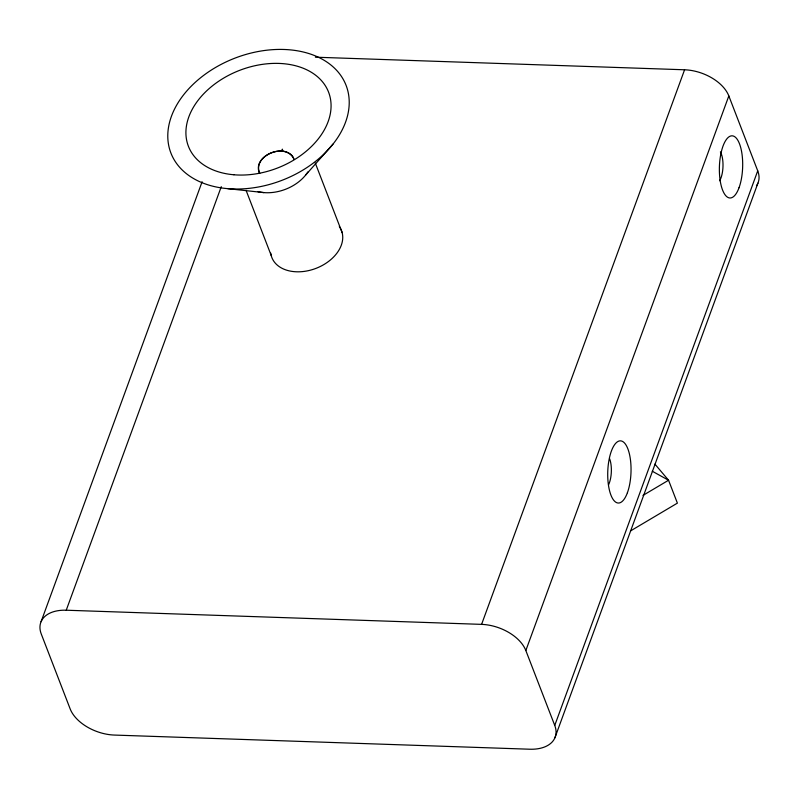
<?xml version="1.0" encoding="UTF-8"?>
<svg xmlns="http://www.w3.org/2000/svg" width="799" height="799" viewBox="0 0 799 799"><rect width="100%" height="100%" fill="white"/><g stroke="black" fill="none" stroke-linecap="round" stroke-linejoin="round"><path stroke-width="1.2" d="M282.307 151.111L282.327 149.133L282.466 151.101C287.38 151.64 292.574 154.207 294.022 159.291M282.726 150.162L282.466 151.101C271.041 149.812 253.952 160.05 259.375 173.003M41.089 621.682L202.107 181.753M315.385 57.198L684.583 69.783A37.333 22.841 20.1 0 1 728.828 95.93L757.732 170.846L554.746 725.432A37.333 22.841 20.1 0 1 529.767 749.222L114.417 735.07A37.333 22.841 20.1 0 1 70.172 708.923L41.268 634.006A37.333 22.841 20.1 0 1 66.237 610.216L221.273 186.666M66.237 610.216L481.587 624.369L684.583 69.783M554.746 725.432L525.832 650.526L728.828 95.93M554.925 737.767L757.911 183.171M305.787 174.891L333.003 144.11M642.975 495.41L668.553 480.239L654.92 464.129M630.501 530.945L677.392 503.13L668.553 480.239L652.264 471.22M227.765 188.654A93.902 65.468 -21.1 0 0 347.785 90.696A93.902 65.468 -21.1 0 0 199.94 78.292A93.902 65.468 -21.1 0 0 227.765 188.654L263.95 192.599M293.692 158.572C285.243 141.912 251.875 155.835 259.775 173.393M315.255 162.966L342.172 232.729M246.052 190.282L271.181 255.41M720.408 151.9A17.109 6.392 -88 0 1 719.659 180.744M609.607 458.716A17.109 6.392 -88 0 1 608.488 484.913M481.587 624.369A37.333 22.841 20.1 0 1 525.832 650.526M757.732 170.846A37.333 22.841 20.1 0 1 756.453 185.807M339.315 226.566A37.333 26.027 -21.1 0 1 316.134 268.314A37.333 26.027 -21.1 0 1 270.751 253.163M307.895 171.925A37.333 26.027 -21.1 0 1 257.837 191.59M739.045 187.705A31.111 11.625 -88 0 0 734.331 136.479A31.111 11.625 -88 0 0 719.679 176.499A31.111 11.625 -88 0 0 739.045 187.705M627.405 492.733A31.111 11.625 -88 0 0 622.681 441.507A31.111 11.625 -88 0 0 608.029 481.527A31.111 11.625 -88 0 0 627.405 492.733M233.917 174.771A75.126 52.374 -21.1 0 0 329.927 96.399A75.126 52.374 -21.1 0 0 211.645 86.472A75.126 52.374 -21.1 0 0 233.917 174.771"/></g></svg>
